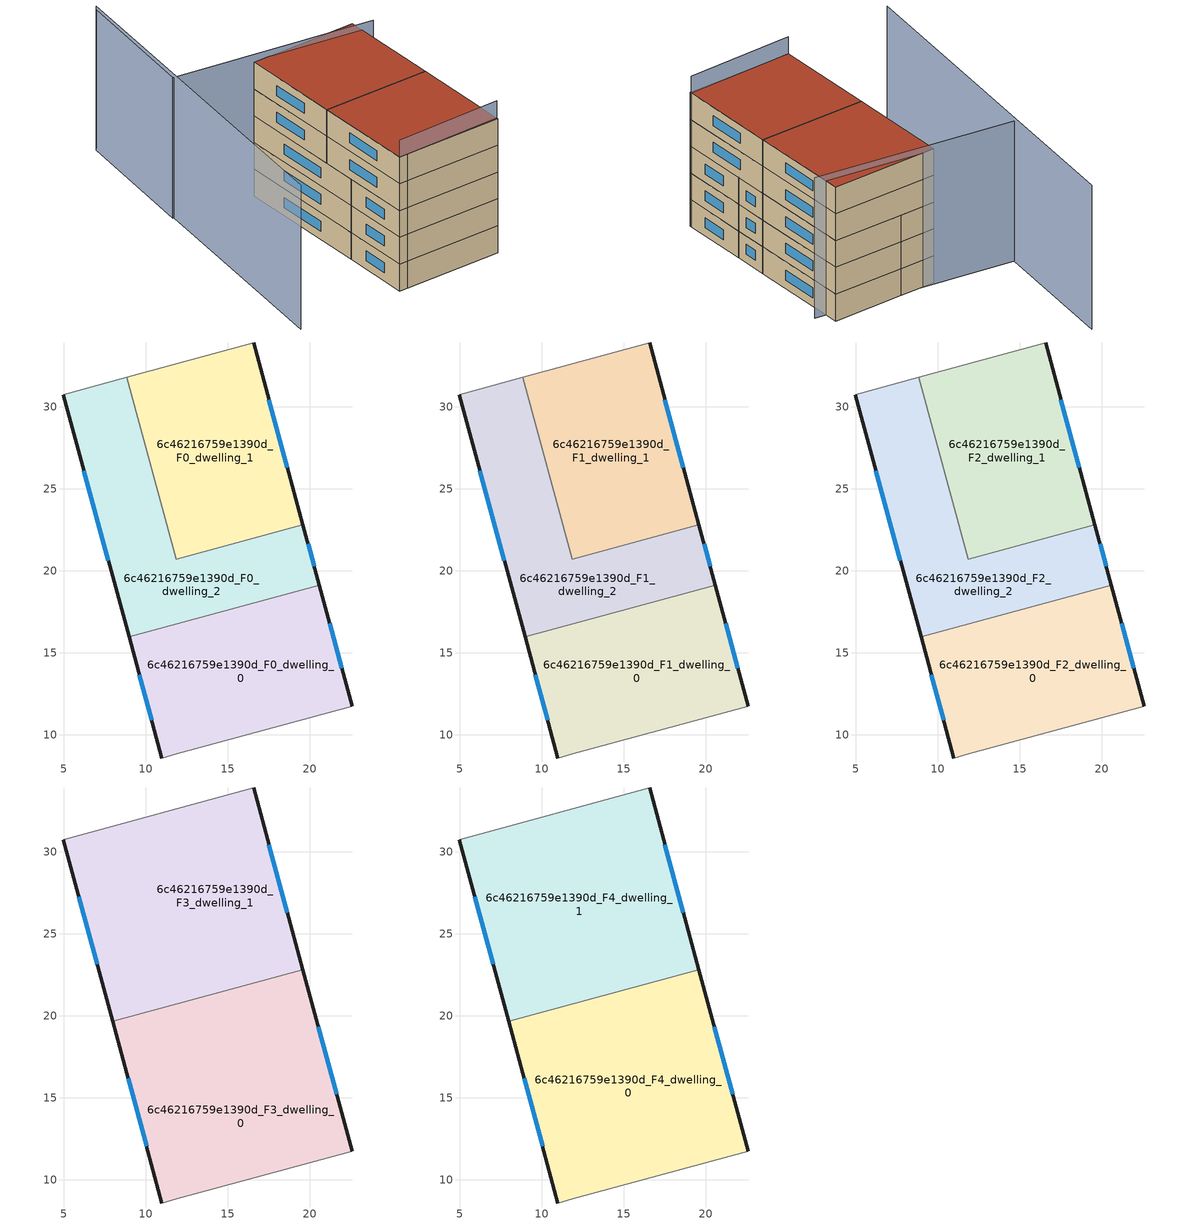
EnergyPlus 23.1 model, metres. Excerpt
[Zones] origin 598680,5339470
6c46216759e1390d_F0_dwelling_0
 floor ground (EU_floor_Construction): 20.59,19.12 22.59,11.74 11.88,8.83 11,8.59 8.99,15.97 z0
 wall outside (EU_wall_Construction): 8.99,15.97 11,8.59 / 22.59,11.74 20.59,19.12 z0:3
 wall adiabatic (EU_wall_Construction): 11,8.59 11.88,8.83 22.59,11.74 z0:3
 wall to 6c46216759e1390d_F0_dwelling_2 (EU_wall_Construction): 20.59,19.12 8.99,15.97 z0:3
 window (EU_Window_Construction): 9.62,13.66 10.37,10.9 / 21.96,14.05 21.22,16.81 z0.94:2.06
6c46216759e1390d_F0_dwelling_1
 floor ground (EU_floor_Construction): 16.58,33.88 19.58,22.81 11.85,20.71 8.85,31.78 z0
 wall outside (EU_wall_Construction): 19.58,22.81 16.58,33.88 z0:3
 wall adiabatic (EU_wall_Construction): 16.58,33.88 8.85,31.78 z0:3
 wall to 6c46216759e1390d_F0_dwelling_2 (EU_wall_Construction): 11.85,20.71 19.58,22.81 / 8.85,31.78 11.86,20.71 z0:3
 window (EU_Window_Construction): 18.64,26.28 17.52,30.41 z0.94:2.06
6c46216759e1390d_F0_dwelling_2
 floor ground (EU_floor_Construction): 19.58,22.81 20.59,19.12 8.99,15.97 4.98,30.73 8.85,31.78 11.85,20.71 z0
 wall outside (EU_wall_Construction): 20.59,19.12 19.58,22.81 / 4.98,30.73 8.99,15.97 z0:3
 wall adiabatic (EU_wall_Construction): 8.85,31.78 4.98,30.73 z0:3
 window (EU_Window_Construction): 20.27,20.28 19.9,21.65 / 6.24,26.1 7.74,20.6 z0.94:2.06
6c46216759e1390d_F1_dwelling_0
 floor to 6c46216759e1390d_F0_dwelling_0 (EU_floor_Construction): 20.59,19.12 22.59,11.74 11.88,8.83 11,8.59 8.99,15.97 z3
 wall outside (EU_wall_Construction): 8.99,15.97 11,8.59 / 22.59,11.74 20.59,19.12 z3:6
 wall adiabatic (EU_wall_Construction): 11,8.59 11.88,8.83 22.59,11.74 z3:6
 wall to 6c46216759e1390d_F1_dwelling_2 (EU_wall_Construction): 20.59,19.12 8.99,15.97 z3:6
 window (EU_Window_Construction): 9.62,13.66 10.37,10.9 / 21.96,14.05 21.22,16.81 z3.94:5.06
6c46216759e1390d_F1_dwelling_1
 floor to 6c46216759e1390d_F0_dwelling_1 (EU_floor_Construction): 16.58,33.88 19.58,22.81 11.85,20.71 8.85,31.78 z3
 wall outside (EU_wall_Construction): 19.58,22.81 16.58,33.88 z3:6
 wall adiabatic (EU_wall_Construction): 16.58,33.88 8.85,31.78 z3:6
 wall to 6c46216759e1390d_F1_dwelling_2 (EU_wall_Construction): 11.85,20.71 19.58,22.81 / 8.85,31.78 11.86,20.71 z3:6
 window (EU_Window_Construction): 18.64,26.28 17.52,30.41 z3.94:5.06
6c46216759e1390d_F1_dwelling_2
 floor to 6c46216759e1390d_F0_dwelling_2 (EU_floor_Construction): 19.58,22.81 20.59,19.12 8.99,15.97 4.98,30.73 8.85,31.78 11.85,20.71 z3
 wall outside (EU_wall_Construction): 20.59,19.12 19.58,22.81 / 4.98,30.73 8.99,15.97 z3:6
 wall adiabatic (EU_wall_Construction): 8.85,31.78 4.98,30.73 z3:6
 window (EU_Window_Construction): 20.27,20.28 19.9,21.65 / 6.24,26.1 7.74,20.6 z3.94:5.06
6c46216759e1390d_F2_dwelling_0
 floor to 6c46216759e1390d_F1_dwelling_0 (EU_floor_Construction): 20.59,19.12 22.59,11.74 11.88,8.83 11,8.59 8.99,15.97 z6
 wall outside (EU_wall_Construction): 8.99,15.97 11,8.59 / 22.59,11.74 20.59,19.12 z6:9
 wall adiabatic (EU_wall_Construction): 11,8.59 11.88,8.83 22.59,11.74 z6:9
 wall to 6c46216759e1390d_F2_dwelling_2 (EU_wall_Construction): 20.59,19.12 8.99,15.97 z6:9
 window (EU_Window_Construction): 9.62,13.66 10.37,10.9 / 21.96,14.05 21.22,16.81 z6.94:8.06
6c46216759e1390d_F2_dwelling_1
 floor to 6c46216759e1390d_F1_dwelling_1 (EU_floor_Construction): 16.58,33.88 19.58,22.81 11.85,20.71 8.85,31.78 z6
 wall outside (EU_wall_Construction): 19.58,22.81 16.58,33.88 z6:9
 wall adiabatic (EU_wall_Construction): 16.58,33.88 8.85,31.78 z6:9
 wall to 6c46216759e1390d_F2_dwelling_2 (EU_wall_Construction): 11.85,20.71 19.58,22.81 / 8.85,31.78 11.86,20.71 z6:9
 window (EU_Window_Construction): 18.64,26.28 17.52,30.41 z6.94:8.06
6c46216759e1390d_F2_dwelling_2
 floor to 6c46216759e1390d_F1_dwelling_2 (EU_floor_Construction): 19.58,22.81 20.59,19.12 8.99,15.97 4.98,30.73 8.85,31.78 11.85,20.71 z6
 wall outside (EU_wall_Construction): 20.59,19.12 19.58,22.81 / 4.98,30.73 8.99,15.97 z6:9
 wall adiabatic (EU_wall_Construction): 8.85,31.78 4.98,30.73 z6:9
 window (EU_Window_Construction): 20.27,20.28 19.9,21.65 / 6.24,26.1 7.74,20.6 z6.94:8.06
6c46216759e1390d_F3_dwelling_0
 floor to 6c46216759e1390d_F2_dwelling_0 (EU_floor_Construction): 20.59,19.12 22.59,11.74 11.88,8.83 11,8.59 8.99,15.97 z9
 floor to 6c46216759e1390d_F2_dwelling_2 (EU_floor_Construction): 19.58,22.81 20.59,19.12 8.99,15.97 7.99,19.66 z9
 wall outside (EU_wall_Construction): 22.59,11.74 19.58,22.81 / 7.99,19.66 11,8.59 z9:12
 wall adiabatic (EU_wall_Construction): 11,8.59 11.88,8.83 22.59,11.74 z9:12
 wall to 6c46216759e1390d_F3_dwelling_1 (EU_wall_Construction): 19.58,22.81 7.99,19.66 z9:12
 window (EU_Window_Construction): 21.65,15.21 20.53,19.34 / 8.93,16.19 10.06,12.06 z9.94:11.06
6c46216759e1390d_F3_dwelling_1
 floor to 6c46216759e1390d_F2_dwelling_2 (EU_floor_Construction): 8.85,31.78 11.85,20.71 7.99,19.66 4.98,30.73 z9
 floor to 6c46216759e1390d_F2_dwelling_1 (EU_floor_Construction): 16.58,33.88 19.58,22.81 11.85,20.71 8.85,31.78 z9
 wall outside (EU_wall_Construction): 4.98,30.73 7.99,19.66 / 19.58,22.81 16.58,33.88 z9:12
 wall adiabatic (EU_wall_Construction): 16.58,33.88 4.98,30.73 z9:12
 window (EU_Window_Construction): 5.93,27.26 7.05,23.13 / 18.64,26.28 17.52,30.41 z9.94:11.06
6c46216759e1390d_F4_dwelling_0
 floor to 6c46216759e1390d_F3_dwelling_0 (EU_floor_Construction): 19.58,22.81 22.59,11.74 11.88,8.83 11,8.59 7.99,19.66 z12
 wall outside (EU_wall_Construction): 22.59,11.74 19.58,22.81 / 7.99,19.66 11,8.59 z12:15
 wall adiabatic (EU_wall_Construction): 11,8.59 11.88,8.83 22.59,11.74 z12:15
 wall to 6c46216759e1390d_F4_dwelling_1 (EU_wall_Construction): 19.58,22.81 7.99,19.66 z12:15
 window (EU_Window_Construction): 21.65,15.21 20.53,19.34 / 8.93,16.19 10.06,12.06 z12.94:14.06
 roof outside (EU_roof_Construction): 22.59,11.74 19.58,22.81 7.99,19.66 11,8.59 11.88,8.83 z15
6c46216759e1390d_F4_dwelling_1
 floor to 6c46216759e1390d_F3_dwelling_1 (EU_floor_Construction): 16.58,33.88 19.58,22.81 7.99,19.66 4.98,30.73 z12
 wall outside (EU_wall_Construction): 4.98,30.73 7.99,19.66 / 19.58,22.81 16.58,33.88 z12:15
 wall adiabatic (EU_wall_Construction): 16.58,33.88 4.98,30.73 z12:15
 window (EU_Window_Construction): 5.93,27.26 7.05,23.13 / 18.64,26.28 17.52,30.41 z12.94:14.06
 roof outside (EU_roof_Construction): 19.58,22.81 16.58,33.88 4.98,30.73 7.99,19.66 z15
shading: 10.99,8.58 22.55,11.91 z0:16.9; -5.69,44.79 -0.61,5.55 z0:16.1; 18.23,32.59 -3.89,29.91 / -3.89,29.91 -5.69,44.74 z0:15.7
[Building]
EU S2 Campaign: North Axis=0; Terrain=City; Solar Distribution=FullExterior
[Site:Location]
Vienna: Latitude=48; Longitude=16.5; Time Zone=1; Elevation=183
[SizingPeriod:WeatherFileDays]
AnnualSizingPeriod: Begin Month=1; Begin Day of Month=1; End Month=12; End Day of Month=31; Day of Week for Start Day=Monday; Use Weather File Daylight Saving Period=No; Use Weather File Rain and Snow Indicators=No
[MATERIAL]
EU_InternalMass_Material: Roughness=MediumRough; Thickness=0.1; Conductivity=1; Density=1800; Specific Heat=900; Thermal Absorptance=0.9; Solar Absorptance=0.7; Visible Absorptance=0.7
[MATERIAL:NOMASS] Roughness=MediumRough; Thermal Absorptance=0.9; Solar Absorptance=0.7; Visible Absorptance=0.7
Name | Thermal Resistance
EU_wall_NoMass | 0.914258
EU_roof_NoMass | 0.954009
EU_floor_NoMass | 1.09711
[WINDOWMATERIAL:SIMPLEGLAZINGSYSTEM]
EU_Window_SimpleGlazing: UFactor=2.09642; Solar Heat Gain Coefficient=0.65; Visible Transmittance=0.65
[CONSTRUCTION]
EU_wall_Construction: EU_wall_NoMass
EU_roof_Construction: EU_roof_NoMass
EU_floor_Construction: EU_floor_NoMass
EU_Window_Construction: EU_Window_SimpleGlazing
EU_InternalMass_Construction: EU_InternalMass_Material
[ZONE] Type=1; Multiplier=1; Ceiling Height=autocalculate; Floor Area=autocalculate; Part of Total Floor Area=Yes
Name | Volume
6c46216759e1390d_F0_dwelling_0; 6c46216759e1390d_F1_dwelling_0; 6c46216759e1390d_F2_dwelling_0 | 275.635
6c46216759e1390d_F3_dwelling_0 | 413.47
6c46216759e1390d_F4_dwelling_0 | 413.494
6c46216759e1390d_F0_dwelling_1 | 275.654
6c46216759e1390d_F1_dwelling_1; 6c46216759e1390d_F2_dwelling_1 | 275.655
6c46216759e1390d_F3_dwelling_1 | 413.463
6c46216759e1390d_F4_dwelling_1 | 413.475
6c46216759e1390d_F0_dwelling_2 | 275.649
6c46216759e1390d_F1_dwelling_2; 6c46216759e1390d_F2_dwelling_2 | 275.65
[INTERNALMASS] Construction=EU_InternalMass_Construction
Name | Zone or ZoneList | Surface Area
6c46216759e1390d_F0_dwelling_0_EU_InternalMass | 6c46216759e1390d_F0_dwelling_0 | 91.8793
6c46216759e1390d_F0_dwelling_1_EU_InternalMass | 6c46216759e1390d_F0_dwelling_1 | 91.8832
6c46216759e1390d_F0_dwelling_2_EU_InternalMass | 6c46216759e1390d_F0_dwelling_2 | 91.8833
6c46216759e1390d_F1_dwelling_0_EU_InternalMass | 6c46216759e1390d_F1_dwelling_0 | 91.8793
6c46216759e1390d_F1_dwelling_1_EU_InternalMass | 6c46216759e1390d_F1_dwelling_1 | 91.8832
6c46216759e1390d_F1_dwelling_2_EU_InternalMass | 6c46216759e1390d_F1_dwelling_2 | 91.8833
6c46216759e1390d_F2_dwelling_0_EU_InternalMass | 6c46216759e1390d_F2_dwelling_0 | 91.8793
6c46216759e1390d_F2_dwelling_1_EU_InternalMass | 6c46216759e1390d_F2_dwelling_1 | 91.8832
6c46216759e1390d_F2_dwelling_2_EU_InternalMass | 6c46216759e1390d_F2_dwelling_2 | 91.8833
6c46216759e1390d_F3_dwelling_0_EU_InternalMass | 6c46216759e1390d_F3_dwelling_0 | 137.831
6c46216759e1390d_F3_dwelling_1_EU_InternalMass | 6c46216759e1390d_F3_dwelling_1 | 137.825
6c46216759e1390d_F4_dwelling_0_EU_InternalMass | 6c46216759e1390d_F4_dwelling_0 | 137.831
6c46216759e1390d_F4_dwelling_1_EU_InternalMass | 6c46216759e1390d_F4_dwelling_1 | 137.825
[OTHEREQUIPMENT] Fuel Type=Electricity; Design Level Calculation Method=Watts/Area; Power per Zone Floor Area=1; Fraction Latent=0; Fraction Radiant=0; Fraction Lost=0; Carbon Dioxide Generation Rate=0; EndUse Subcategory=EU_Step8_InternalGains
Name | Zone or ZoneList or Space or SpaceList | Schedule
EU_Step8_InternalGain_6c46216759e1390d_F0_dwelling_0_f000 | 6c46216759e1390d_F0_dwelling_0 | EU_Step8_GainSchedule_6c46216759e1390d_F0_dwelling_0_f000
EU_Step8_InternalGain_6c46216759e1390d_F0_dwelling_1_f000 | 6c46216759e1390d_F0_dwelling_1 | EU_Step8_GainSchedule_6c46216759e1390d_F0_dwelling_1_f000
EU_Step8_InternalGain_6c46216759e1390d_F0_dwelling_2_f000 | 6c46216759e1390d_F0_dwelling_2 | EU_Step8_GainSchedule_6c46216759e1390d_F0_dwelling_2_f000
EU_Step8_InternalGain_6c46216759e1390d_F1_dwelling_0_f000 | 6c46216759e1390d_F1_dwelling_0 | EU_Step8_GainSchedule_6c46216759e1390d_F1_dwelling_0_f000
EU_Step8_InternalGain_6c46216759e1390d_F1_dwelling_1_f000 | 6c46216759e1390d_F1_dwelling_1 | EU_Step8_GainSchedule_6c46216759e1390d_F1_dwelling_1_f000
EU_Step8_InternalGain_6c46216759e1390d_F1_dwelling_2_f000 | 6c46216759e1390d_F1_dwelling_2 | EU_Step8_GainSchedule_6c46216759e1390d_F1_dwelling_2_f000
EU_Step8_InternalGain_6c46216759e1390d_F2_dwelling_0_f000 | 6c46216759e1390d_F2_dwelling_0 | EU_Step8_GainSchedule_6c46216759e1390d_F2_dwelling_0_f000
EU_Step8_InternalGain_6c46216759e1390d_F2_dwelling_1_f000 | 6c46216759e1390d_F2_dwelling_1 | EU_Step8_GainSchedule_6c46216759e1390d_F2_dwelling_1_f000
EU_Step8_InternalGain_6c46216759e1390d_F2_dwelling_2_f000 | 6c46216759e1390d_F2_dwelling_2 | EU_Step8_GainSchedule_6c46216759e1390d_F2_dwelling_2_f000
EU_Step8_InternalGain_6c46216759e1390d_F3_dwelling_0_f000 | 6c46216759e1390d_F3_dwelling_0 | EU_Step8_GainSchedule_6c46216759e1390d_F3_dwelling_0_f000
EU_Step8_InternalGain_6c46216759e1390d_F3_dwelling_1_f000 | 6c46216759e1390d_F3_dwelling_1 | EU_Step8_GainSchedule_6c46216759e1390d_F3_dwelling_1_f000
EU_Step8_InternalGain_6c46216759e1390d_F4_dwelling_0_f000 | 6c46216759e1390d_F4_dwelling_0 | EU_Step8_GainSchedule_6c46216759e1390d_F4_dwelling_0_f000
EU_Step8_InternalGain_6c46216759e1390d_F4_dwelling_1_f000 | 6c46216759e1390d_F4_dwelling_1 | EU_Step8_GainSchedule_6c46216759e1390d_F4_dwelling_1_f000
[ZONEVENTILATION:DESIGNFLOWRATE] Schedule=EU_AlwaysOn; Design Flow Rate Calculation Method=AirChanges/Hour; Air Changes per Hour=0.546891; Ventilation Type=Natural; Fan Pressure Rise=0; Fan Total Efficiency=1; Constant Term Coefficient=1; Temperature Term Coefficient=0; Velocity Term Coefficient=0; Velocity Squared Term Coefficient=0; Minimum Indoor Temperature=-100; Maximum Indoor Temperature=100; Delta Temperature=-100; Minimum Outdoor Temperature=-100; Maximum Outdoor Temperature=100; Maximum Wind Speed=40
Name | Zone or ZoneList or Space or SpaceList
EU_ConstantAir_6c46216759e1390d_F0_dwelling_0 | 6c46216759e1390d_F0_dwelling_0
EU_ConstantAir_6c46216759e1390d_F0_dwelling_1 | 6c46216759e1390d_F0_dwelling_1
EU_ConstantAir_6c46216759e1390d_F0_dwelling_2 | 6c46216759e1390d_F0_dwelling_2
EU_ConstantAir_6c46216759e1390d_F1_dwelling_0 | 6c46216759e1390d_F1_dwelling_0
EU_ConstantAir_6c46216759e1390d_F1_dwelling_1 | 6c46216759e1390d_F1_dwelling_1
EU_ConstantAir_6c46216759e1390d_F1_dwelling_2 | 6c46216759e1390d_F1_dwelling_2
EU_ConstantAir_6c46216759e1390d_F2_dwelling_0 | 6c46216759e1390d_F2_dwelling_0
EU_ConstantAir_6c46216759e1390d_F2_dwelling_1 | 6c46216759e1390d_F2_dwelling_1
EU_ConstantAir_6c46216759e1390d_F2_dwelling_2 | 6c46216759e1390d_F2_dwelling_2
EU_ConstantAir_6c46216759e1390d_F3_dwelling_0 | 6c46216759e1390d_F3_dwelling_0
EU_ConstantAir_6c46216759e1390d_F3_dwelling_1 | 6c46216759e1390d_F3_dwelling_1
EU_ConstantAir_6c46216759e1390d_F4_dwelling_0 | 6c46216759e1390d_F4_dwelling_0
EU_ConstantAir_6c46216759e1390d_F4_dwelling_1 | 6c46216759e1390d_F4_dwelling_1
[HVACTEMPLATE:THERMOSTAT] Constant Heating Setpoint=20; Constant Cooling Setpoint=50
EU_HeatOnly_6c46216759e1390d_F0_dwelling_0; EU_HeatOnly_6c46216759e1390d_F0_dwelling_1; EU_HeatOnly_6c46216759e1390d_F0_dwelling_2; EU_HeatOnly_6c46216759e1390d_F1_dwelling_0; EU_HeatOnly_6c46216759e1390d_F1_dwelling_1; EU_HeatOnly_6c46216759e1390d_F1_dwelling_2; EU_HeatOnly_6c46216759e1390d_F2_dwelling_0; EU_HeatOnly_6c46216759e1390d_F2_dwelling_1; EU_HeatOnly_6c46216759e1390d_F2_dwelling_2; EU_HeatOnly_6c46216759e1390d_F3_dwelling_0; EU_HeatOnly_6c46216759e1390d_F3_dwelling_1; EU_HeatOnly_6c46216759e1390d_F4_dwelling_0; EU_HeatOnly_6c46216759e1390d_F4_dwelling_1
[HVACTEMPLATE:ZONE:IDEALLOADSAIRSYSTEM] System Availability Schedule=EU_AlwaysOn; Maximum Heating Supply Air Temperature=50; Minimum Cooling Supply Air Temperature=13; Maximum Heating Supply Air Humidity Ratio=0.0156; Minimum Cooling Supply Air Humidity Ratio=0.0077; Heating Limit=NoLimit; Cooling Limit=NoLimit; Heating Availability Schedule=EU_AlwaysOn; Cooling Availability Schedule=EU_CoolingOff; Dehumidification Control Type=ConstantSensibleHeatRatio; Cooling Sensible Heat Ratio=0.7; Dehumidification Setpoint=60; Humidification Control Type=None; Humidification Setpoint=30; Outdoor Air Method=None; Outdoor Air Flow Rate per Person=0.00944; Outdoor Air Flow Rate per Zone Floor Area=0; Outdoor Air Flow Rate per Zone=0; Demand Controlled Ventilation Type=None; Outdoor Air Economizer Type=NoEconomizer; Heat Recovery Type=None; Sensible Heat Recovery Effectiveness=0.7; Latent Heat Recovery Effectiveness=0.65
Name | Template Thermostat
6c46216759e1390d_F0_dwelling_0 | EU_HeatOnly_6c46216759e1390d_F0_dwelling_0
6c46216759e1390d_F0_dwelling_1 | EU_HeatOnly_6c46216759e1390d_F0_dwelling_1
6c46216759e1390d_F0_dwelling_2 | EU_HeatOnly_6c46216759e1390d_F0_dwelling_2
6c46216759e1390d_F1_dwelling_0 | EU_HeatOnly_6c46216759e1390d_F1_dwelling_0
6c46216759e1390d_F1_dwelling_1 | EU_HeatOnly_6c46216759e1390d_F1_dwelling_1
6c46216759e1390d_F1_dwelling_2 | EU_HeatOnly_6c46216759e1390d_F1_dwelling_2
6c46216759e1390d_F2_dwelling_0 | EU_HeatOnly_6c46216759e1390d_F2_dwelling_0
6c46216759e1390d_F2_dwelling_1 | EU_HeatOnly_6c46216759e1390d_F2_dwelling_1
6c46216759e1390d_F2_dwelling_2 | EU_HeatOnly_6c46216759e1390d_F2_dwelling_2
6c46216759e1390d_F3_dwelling_0 | EU_HeatOnly_6c46216759e1390d_F3_dwelling_0
6c46216759e1390d_F3_dwelling_1 | EU_HeatOnly_6c46216759e1390d_F3_dwelling_1
6c46216759e1390d_F4_dwelling_0 | EU_HeatOnly_6c46216759e1390d_F4_dwelling_0
6c46216759e1390d_F4_dwelling_1 | EU_HeatOnly_6c46216759e1390d_F4_dwelling_1
[SIZING:ZONE] Zone Cooling Design Supply Air Temperature Input Method=SupplyAirTemperature; Zone Cooling Design Supply Air Temperature=13; Zone Heating Design Supply Air Temperature Input Method=SupplyAirTemperature; Zone Heating Design Supply Air Temperature=50; Zone Cooling Design Supply Air Humidity Ratio=0.008; Zone Heating Design Supply Air Humidity Ratio=0.008; Cooling Design Air Flow Method=DesignDay; Cooling Design Air Flow Rate=0; Cooling Minimum Air Flow per Zone Floor Area=0.000762; Cooling Minimum Air Flow=0; Cooling Minimum Air Flow Fraction=0.2; Heating Design Air Flow Method=DesignDay; Heating Design Air Flow Rate=0; Heating Maximum Air Flow per Zone Floor Area=0.002032; Heating Maximum Air Flow=0.141576; Heating Maximum Air Flow Fraction=0.3; Account for Dedicated Outdoor Air System=No; Dedicated Outdoor Air System Control Strategy=NeutralSupplyAir; Dedicated Outdoor Air Low Setpoint Temperature for Design=autosize; Dedicated Outdoor Air High Setpoint Temperature for Design=autosize; Zone Load Sizing Method=Sensible Load Only No Latent Load; Zone Latent Cooling Design Supply Air Humidity Ratio Input Method=HumidityRatioDifference; Zone Cooling Design Supply Air Humidity Ratio Difference=0.005; Zone Latent Heating Design Supply Air Humidity Ratio Input Method=HumidityRatioDifference; Zone Humidification Design Supply Air Humidity Ratio Difference=0.005
6c46216759e1390d_F0_dwelling_0; 6c46216759e1390d_F0_dwelling_1; 6c46216759e1390d_F0_dwelling_2; 6c46216759e1390d_F1_dwelling_0; 6c46216759e1390d_F1_dwelling_1; 6c46216759e1390d_F1_dwelling_2; 6c46216759e1390d_F2_dwelling_0; 6c46216759e1390d_F2_dwelling_1; 6c46216759e1390d_F2_dwelling_2; 6c46216759e1390d_F3_dwelling_0; 6c46216759e1390d_F3_dwelling_1; 6c46216759e1390d_F4_dwelling_0; 6c46216759e1390d_F4_dwelling_1
[SCHEDULE:CONSTANT]
Name | Hourly Value
EU_AlwaysOn | 1
EU_CoolingOff | 0
[SCHEDULE:FILE] Column Number=1; Rows to Skip at Top=0; Number of Hours of Data=8760; Column Separator=Comma; Interpolate to Timestep=No; Minutes per Item=60; Adjust Schedule for Daylight Savings=Yes
Name | File
EU_Step8_GainSchedule_6c46216759e1390d_F0_dwelling_0_f000 | ../../schedules/6c46216759e1390d/6c46216759e1390d_F0_dwelling_0_f000_gain.csv
EU_Step8_GainSchedule_6c46216759e1390d_F0_dwelling_1_f000 | ../../schedules/6c46216759e1390d/6c46216759e1390d_F0_dwelling_1_f000_gain.csv
EU_Step8_GainSchedule_6c46216759e1390d_F0_dwelling_2_f000 | ../../schedules/6c46216759e1390d/6c46216759e1390d_F0_dwelling_2_f000_gain.csv
EU_Step8_GainSchedule_6c46216759e1390d_F1_dwelling_0_f000 | ../../schedules/6c46216759e1390d/6c46216759e1390d_F1_dwelling_0_f000_gain.csv
EU_Step8_GainSchedule_6c46216759e1390d_F1_dwelling_1_f000 | ../../schedules/6c46216759e1390d/6c46216759e1390d_F1_dwelling_1_f000_gain.csv
EU_Step8_GainSchedule_6c46216759e1390d_F1_dwelling_2_f000 | ../../schedules/6c46216759e1390d/6c46216759e1390d_F1_dwelling_2_f000_gain.csv
EU_Step8_GainSchedule_6c46216759e1390d_F2_dwelling_0_f000 | ../../schedules/6c46216759e1390d/6c46216759e1390d_F2_dwelling_0_f000_gain.csv
EU_Step8_GainSchedule_6c46216759e1390d_F2_dwelling_1_f000 | ../../schedules/6c46216759e1390d/6c46216759e1390d_F2_dwelling_1_f000_gain.csv
EU_Step8_GainSchedule_6c46216759e1390d_F2_dwelling_2_f000 | ../../schedules/6c46216759e1390d/6c46216759e1390d_F2_dwelling_2_f000_gain.csv
EU_Step8_GainSchedule_6c46216759e1390d_F3_dwelling_0_f000 | ../../schedules/6c46216759e1390d/6c46216759e1390d_F3_dwelling_0_f000_gain.csv
EU_Step8_GainSchedule_6c46216759e1390d_F3_dwelling_1_f000 | ../../schedules/6c46216759e1390d/6c46216759e1390d_F3_dwelling_1_f000_gain.csv
EU_Step8_GainSchedule_6c46216759e1390d_F4_dwelling_0_f000 | ../../schedules/6c46216759e1390d/6c46216759e1390d_F4_dwelling_0_f000_gain.csv
EU_Step8_GainSchedule_6c46216759e1390d_F4_dwelling_1_f000 | ../../schedules/6c46216759e1390d/6c46216759e1390d_F4_dwelling_1_f000_gain.csv
